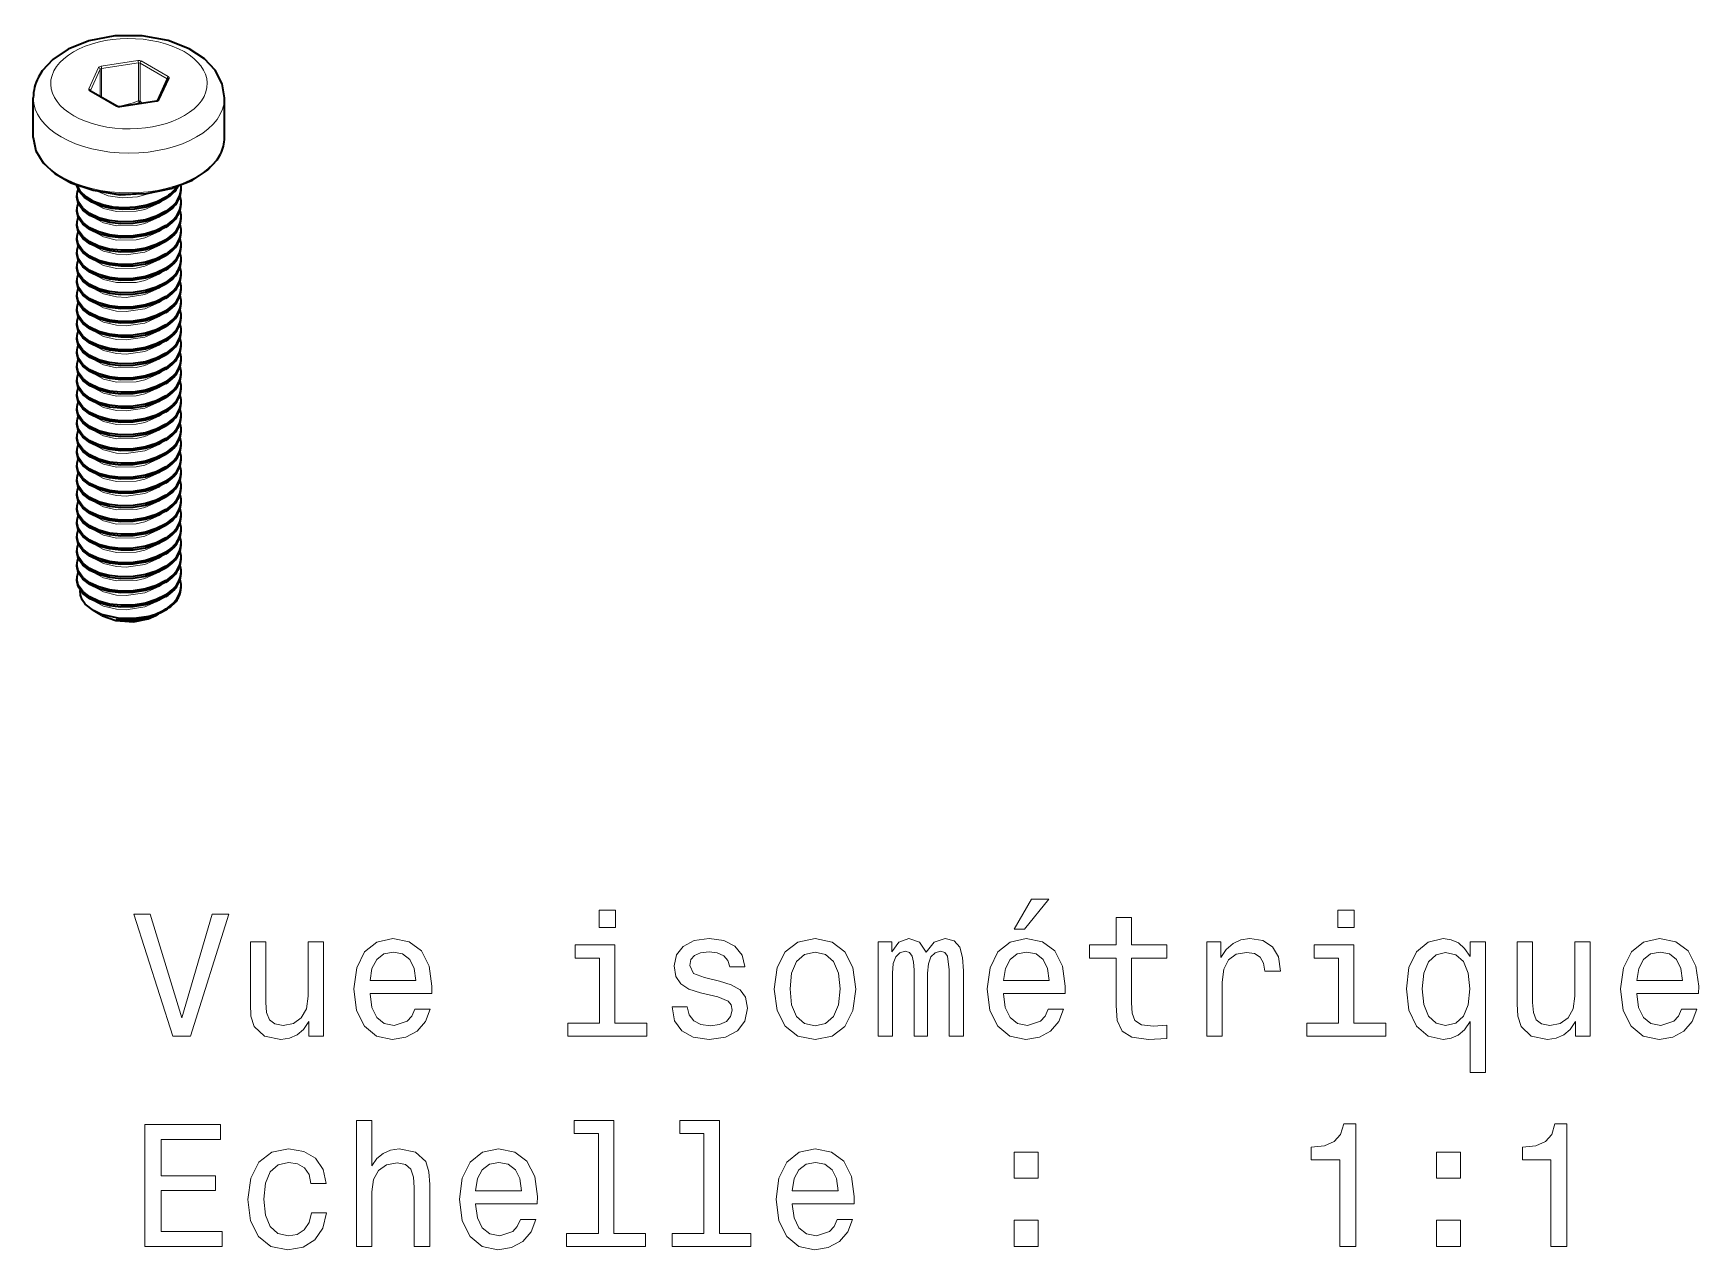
# Model space of a CAD drawing. Extents: x 502 to 772, y 351 to 502.
# Drawn here: x 658.03 to 705.92, y 467.16 to 502.13 of the extents above; entities that cross this region are included whole.
import ezdxf

# ---------------------------------------------------------------- set-up
doc = ezdxf.new("R2010")
doc.units = 0

msp = doc.modelspace()

# ---------------------------------------------------------------- linework, layer by layer
at = {"color": 7, "lineweight": 13, "ltscale": 0.016861}
for p, q in [((659.903, 501.147), (659.62, 500.535)), ((659.952, 501.099), (659.668, 500.487)), ((661.648, 500.222), (661.932, 500.833))]:
    msp.add_line(p, q, dxfattribs=at)
at = {"color": 7, "lineweight": 13, "ltscale": 0.019479}
msp.add_line((659.952, 500.32), (659.952, 501.099), dxfattribs=at)
at = {"color": 7, "lineweight": 13, "ltscale": 0.026806}
for p, q in [((661.034, 501.352), (659.974, 501.188)), ((661.047, 501.283), (659.987, 501.119)), ((660.518, 500.017), (661.577, 500.181))]:
    msp.add_line(p, q, dxfattribs=at)
at = {"color": 7, "lineweight": 13, "ltscale": 0.0205}
msp.add_line((659.987, 500.299), (659.987, 501.119), dxfattribs=at)
at = {"color": 7, "lineweight": 13, "ltscale": 0.027277}
for p, q in [((661.047, 500.192), (661.047, 501.283)), ((661.095, 500.185), (661.095, 501.276))]:
    msp.add_line(p, q, dxfattribs=at)
at = {"color": 7, "lineweight": 13, "ltscale": 0.022392}
for p, q in [((661.871, 500.828), (661.095, 501.276)), ((661.906, 500.889), (661.13, 501.337)), ((659.645, 500.48), (660.421, 500.032))]:
    msp.add_line(p, q, dxfattribs=at)
at = {"color": 7, "lineweight": 35, "ltscale": 0.016861}
msp.add_line((661.603, 500.202), (661.887, 500.814), dxfattribs=at)
at = {"color": 7, "lineweight": 13, "ltscale": 0.001214}
msp.add_line((661.871, 500.779), (661.871, 500.828), dxfattribs=at)
at = {"color": 7, "lineweight": 35, "ltscale": 0.028577}
for p, q in [((658.026, 499.133), (658.026, 500.276)), ((663.526, 499.133), (663.526, 500.276))]:
    msp.add_line(p, q, dxfattribs=at)
at = {"color": 7, "lineweight": 35, "ltscale": 0.000189516}
msp.add_line((659.67, 500.482), (659.664, 500.487), dxfattribs=at)
at = {"color": 7, "lineweight": 35, "ltscale": 0.022391}
msp.add_line((659.67, 500.482), (660.446, 500.034), dxfattribs=at)
at = {"color": 7, "lineweight": 35, "ltscale": 0.026804}
msp.add_line((660.51, 500.025), (661.57, 500.189), dxfattribs=at)
at = {"color": 7, "lineweight": 13, "ltscale": 0.004038}
msp.add_line((661.066, 500.143), (660.914, 500.088), dxfattribs=at)
at = {"color": 7, "lineweight": 13, "ltscale": 0.001325}
msp.add_line((661.047, 500.192), (661.066, 500.143), dxfattribs=at)
at = {"color": 7, "lineweight": 13, "ltscale": 0.000714563}
msp.add_line((661.088, 500.124), (661.066, 500.143), dxfattribs=at)
at = {"color": 7, "lineweight": 13, "ltscale": 0.000292973}
msp.add_line((661.088, 500.124), (661.096, 500.116), dxfattribs=at)
at = {"color": 7, "lineweight": 13, "ltscale": 0.000703304}
msp.add_line((661.116, 500.166), (661.095, 500.185), dxfattribs=at)
at = {"color": 7, "lineweight": 13, "ltscale": 0.001499}
msp.add_line((661.116, 500.166), (661.161, 500.126), dxfattribs=at)
at = {"color": 7, "lineweight": 35, "ltscale": 0.001276}
for p, q in [((662.276, 497.627), (662.276, 497.678)), ((659.276, 497.423), (659.276, 497.474)), ((662.276, 497.219), (662.276, 497.27)), ((659.276, 497.015), (659.276, 497.066)), ((662.276, 496.81), (662.276, 496.861)), ((659.276, 496.606), (659.276, 496.657)), ((659.276, 496.198), (659.276, 496.249)), ((662.276, 496.402), (662.276, 496.453)), ((659.276, 495.79), (659.276, 495.841)), ((662.276, 495.994), (662.276, 496.045)), ((659.276, 495.382), (659.276, 495.433)), ((662.276, 495.586), (662.276, 495.637)), ((659.276, 494.973), (659.276, 495.024)), ((662.276, 495.177), (662.276, 495.229)), ((662.276, 494.769), (662.276, 494.82)), ((659.276, 494.565), (659.276, 494.616)), ((662.276, 494.361), (662.276, 494.412)), ((659.276, 494.157), (659.276, 494.208)), ((662.276, 493.953), (662.276, 494.004)), ((659.276, 493.749), (659.276, 493.8)), ((659.276, 493.34), (659.276, 493.391)), ((662.276, 493.544), (662.276, 493.596)), ((659.276, 492.932), (659.276, 492.983)), ((662.276, 493.136), (662.276, 493.187)), ((659.276, 492.524), (659.276, 492.575)), ((662.276, 492.728), (662.276, 492.779)), ((659.276, 492.116), (659.276, 492.167)), ((662.276, 492.32), (662.276, 492.371)), ((662.276, 491.911), (662.276, 491.963)), ((659.276, 491.707), (659.276, 491.758)), ((662.276, 491.503), (662.276, 491.554)), ((659.276, 491.299), (659.276, 491.35)), ((662.276, 491.095), (662.276, 491.146)), ((659.276, 490.891), (659.276, 490.942)), ((659.276, 490.483), (659.276, 490.534)), ((662.276, 490.687), (662.276, 490.738)), ((659.276, 490.074), (659.276, 490.125)), ((662.276, 490.279), (662.276, 490.33)), ((659.276, 489.666), (659.276, 489.717)), ((662.276, 489.87), (662.276, 489.921)), ((662.276, 489.462), (662.276, 489.513)), ((659.276, 489.258), (659.276, 489.309)), ((662.276, 489.054), (662.276, 489.105)), ((659.276, 488.85), (659.276, 488.901)), ((662.276, 488.646), (662.276, 488.697)), ((659.276, 488.441), (659.276, 488.492)), ((659.276, 488.033), (659.276, 488.084)), ((662.276, 488.237), (662.276, 488.288)), ((659.276, 487.625), (659.276, 487.676)), ((662.276, 487.829), (662.276, 487.88)), ((659.276, 487.217), (659.276, 487.268)), ((662.276, 487.421), (662.276, 487.472)), ((659.276, 486.808), (659.276, 486.859)), ((662.276, 487.013), (662.276, 487.064)), ((662.276, 486.604), (662.276, 486.655)), ((659.276, 486.4), (659.276, 486.451)), ((662.276, 486.196), (662.276, 486.247))]:
    msp.add_line(p, q, dxfattribs=at)
at = {"color": 7, "lineweight": 13, "ltscale": 0.00212}
for p, q in [((661.645, 497.253), (661.714, 497.302)), ((661.645, 496.436), (661.714, 496.485)), ((661.645, 495.62), (661.714, 495.669)), ((661.645, 494.803), (661.714, 494.852)), ((661.645, 493.987), (661.714, 494.036)), ((661.645, 493.17), (661.714, 493.219)), ((661.645, 487.046), (661.714, 487.095)), ((661.645, 486.23), (661.714, 486.279))]:
    msp.add_line(p, q, dxfattribs=at)
at = {"color": 7, "lineweight": 13, "ltscale": 0.002119}
for p, q in [((661.645, 496.844), (661.714, 496.893)), ((661.645, 496.028), (661.714, 496.077)), ((661.645, 495.211), (661.714, 495.26)), ((661.645, 494.395), (661.714, 494.444)), ((661.645, 493.578), (661.714, 493.627)), ((661.645, 492.762), (661.714, 492.811)), ((661.645, 492.354), (661.714, 492.403)), ((661.645, 491.945), (661.714, 491.994)), ((661.645, 491.537), (661.714, 491.586)), ((661.645, 491.129), (661.714, 491.178)), ((661.645, 490.721), (661.714, 490.77)), ((661.645, 490.312), (661.714, 490.361)), ((661.645, 489.904), (661.714, 489.953)), ((661.645, 489.496), (661.714, 489.545)), ((661.645, 489.088), (661.714, 489.137)), ((661.645, 488.679), (661.714, 488.728)), ((661.645, 488.271), (661.714, 488.32)), ((661.645, 487.863), (661.714, 487.912)), ((661.645, 487.455), (661.714, 487.504)), ((661.645, 486.638), (661.714, 486.687)), ((661.645, 485.822), (661.714, 485.871))]:
    msp.add_line(p, q, dxfattribs=at)
at = {"color": 7, "lineweight": 35, "ltscale": 0.006965}
msp.add_line((659.998, 485.394), (659.757, 485.534), dxfattribs=at)
at = {"color": 7, "lineweight": 35, "ltscale": 0.000742114}
msp.add_line((660.46, 485.263), (660.431, 485.267), dxfattribs=at)
at = {"color": 7, "lineweight": 35, "ltscale": 0.002213}
msp.add_line((661.553, 485.394), (661.629, 485.439), dxfattribs=at)
at = {"color": 7, "lineweight": 35, "ltscale": 0.00212}
msp.add_line((661.701, 485.484), (661.629, 485.439), dxfattribs=at)
at = {"color": 7, "lineweight": 35, "ltscale": 0.00151}
msp.add_line((661.784, 485.528), (661.836, 485.558), dxfattribs=at)
at = {"color": 7, "lineweight": 35}
for points in [[(663.526, 500.276), (663.458, 500.685), (663.255, 501.073), (662.951, 501.395), (662.504, 501.689), (661.903, 501.923), (661.152, 502.059), (660.375, 502.057), (659.626, 501.917), (659.027, 501.679), (658.584, 501.381), (658.283, 501.054), (658.171, 500.868)], [(658.026, 499.133), (658.101, 498.752), (658.312, 498.405), (658.641, 498.101), (659.108, 497.834), (659.751, 497.619), (660.466, 497.513), (661.294, 497.532), (661.994, 497.67), (662.607, 497.914), (663.039, 498.202), (663.312, 498.498), (663.408, 498.657)], [(661.836, 497.372), (661.574, 497.236), (661.272, 497.138), (660.934, 497.079), (660.595, 497.066), (660.271, 497.095), (659.973, 497.165), (659.708, 497.274), (659.499, 497.413), (659.347, 497.587), (659.281, 497.762)], [(661.836, 497.423), (661.582, 497.291), (661.291, 497.194), (660.964, 497.133), (660.635, 497.116), (660.318, 497.139), (660.024, 497.201), (659.758, 497.299), (659.542, 497.429), (659.386, 497.581), (659.294, 497.757)], [(661.836, 497.015), (661.563, 496.875), (661.248, 496.775), (660.897, 496.718), (660.547, 496.71), (660.216, 496.748), (659.908, 496.829), (659.648, 496.95), (659.447, 497.103), (659.315, 497.293), (659.276, 497.474)], [(661.836, 496.964), (661.563, 496.824), (661.248, 496.724), (660.897, 496.667), (660.547, 496.659), (660.216, 496.697), (659.908, 496.778), (659.648, 496.899), (659.447, 497.052), (659.315, 497.242), (659.276, 497.423)], [(661.14, 497.517), (660.528, 497.476), (659.972, 497.573)], [(661.836, 496.606), (661.563, 496.467), (661.248, 496.367), (660.897, 496.31), (660.547, 496.302), (660.216, 496.339), (659.908, 496.421), (659.648, 496.541), (659.447, 496.695), (659.315, 496.884), (659.276, 497.066)], [(661.836, 496.555), (661.563, 496.415), (661.249, 496.316), (660.897, 496.259), (660.547, 496.251), (660.216, 496.288), (659.908, 496.37), (659.648, 496.49), (659.447, 496.644), (659.315, 496.833), (659.276, 497.015)], [(661.836, 496.198), (661.563, 496.058), (661.249, 495.958), (660.897, 495.902), (660.547, 495.894), (660.216, 495.931), (659.908, 496.013), (659.648, 496.133), (659.447, 496.287), (659.315, 496.476), (659.276, 496.657)], [(661.836, 496.147), (661.563, 496.007), (661.249, 495.907), (660.897, 495.85), (660.547, 495.843), (660.216, 495.88), (659.908, 495.962), (659.648, 496.082), (659.447, 496.236), (659.315, 496.425), (659.276, 496.606)], [(661.836, 495.79), (661.563, 495.65), (661.249, 495.55), (660.897, 495.493), (660.547, 495.485), (660.216, 495.523), (659.908, 495.605), (659.648, 495.725), (659.447, 495.879), (659.315, 496.068), (659.276, 496.249)], [(661.836, 495.739), (661.563, 495.599), (661.249, 495.499), (660.897, 495.442), (660.547, 495.434), (660.216, 495.472), (659.908, 495.554), (659.648, 495.674), (659.447, 495.828), (659.315, 496.017), (659.276, 496.198)], [(661.836, 495.382), (661.563, 495.242), (661.249, 495.142), (660.897, 495.085), (660.547, 495.077), (660.216, 495.115), (659.908, 495.196), (659.648, 495.317), (659.447, 495.47), (659.315, 495.66), (659.276, 495.841)], [(661.836, 495.331), (661.563, 495.191), (661.249, 495.091), (660.897, 495.034), (660.547, 495.026), (660.216, 495.064), (659.908, 495.145), (659.648, 495.266), (659.447, 495.419), (659.315, 495.609), (659.276, 495.79)], [(661.836, 494.973), (661.563, 494.834), (661.249, 494.734), (660.897, 494.677), (660.547, 494.669), (660.216, 494.706), (659.908, 494.788), (659.648, 494.908), (659.447, 495.062), (659.315, 495.251), (659.276, 495.433)], [(661.836, 494.922), (661.563, 494.783), (661.249, 494.683), (660.897, 494.626), (660.547, 494.618), (660.216, 494.655), (659.908, 494.737), (659.648, 494.857), (659.447, 495.011), (659.315, 495.2), (659.276, 495.382)], [(661.836, 494.565), (661.563, 494.425), (661.249, 494.325), (660.897, 494.269), (660.547, 494.261), (660.216, 494.298), (659.908, 494.38), (659.648, 494.5), (659.447, 494.654), (659.315, 494.843), (659.276, 495.024)], [(661.836, 494.514), (661.563, 494.374), (661.249, 494.274), (660.897, 494.217), (660.547, 494.21), (660.216, 494.247), (659.908, 494.329), (659.648, 494.449), (659.447, 494.603), (659.315, 494.792), (659.276, 494.973)], [(661.836, 494.157), (661.563, 494.017), (661.249, 493.917), (660.897, 493.86), (660.547, 493.852), (660.216, 493.89), (659.908, 493.972), (659.648, 494.092), (659.447, 494.246), (659.315, 494.435), (659.276, 494.616)], [(661.836, 494.106), (661.563, 493.966), (661.249, 493.866), (660.897, 493.809), (660.547, 493.801), (660.216, 493.839), (659.908, 493.921), (659.648, 494.041), (659.447, 494.195), (659.315, 494.384), (659.276, 494.565)], [(661.836, 493.749), (661.563, 493.609), (661.249, 493.509), (660.897, 493.452), (660.547, 493.444), (660.216, 493.482), (659.908, 493.563), (659.648, 493.684), (659.447, 493.837), (659.315, 494.027), (659.276, 494.208)], [(661.836, 493.698), (661.563, 493.558), (661.249, 493.458), (660.897, 493.401), (660.547, 493.393), (660.216, 493.431), (659.908, 493.512), (659.648, 493.633), (659.447, 493.786), (659.315, 493.976), (659.276, 494.157)], [(661.836, 493.34), (661.563, 493.201), (661.249, 493.101), (660.897, 493.044), (660.547, 493.036), (660.216, 493.073), (659.908, 493.155), (659.648, 493.275), (659.447, 493.429), (659.315, 493.618), (659.276, 493.8)], [(661.836, 493.289), (661.563, 493.15), (661.249, 493.05), (660.897, 492.993), (660.547, 492.985), (660.216, 493.022), (659.908, 493.104), (659.648, 493.224), (659.447, 493.378), (659.315, 493.567), (659.276, 493.749)], [(661.836, 492.932), (661.563, 492.792), (661.249, 492.692), (660.897, 492.636), (660.547, 492.628), (660.216, 492.665), (659.908, 492.747), (659.648, 492.867), (659.447, 493.021), (659.315, 493.21), (659.276, 493.391)], [(661.836, 492.881), (661.563, 492.741), (661.249, 492.641), (660.897, 492.585), (660.547, 492.577), (660.216, 492.614), (659.908, 492.696), (659.648, 492.816), (659.447, 492.97), (659.315, 493.159), (659.276, 493.34)], [(661.836, 492.524), (661.563, 492.384), (661.249, 492.284), (660.897, 492.227), (660.547, 492.219), (660.216, 492.257), (659.908, 492.339), (659.648, 492.459), (659.447, 492.613), (659.315, 492.802), (659.276, 492.983)], [(661.836, 492.473), (661.563, 492.333), (661.249, 492.233), (660.897, 492.176), (660.547, 492.168), (660.216, 492.206), (659.908, 492.288), (659.648, 492.408), (659.447, 492.562), (659.315, 492.751), (659.276, 492.932)], [(661.836, 492.116), (661.563, 491.976), (661.249, 491.876), (660.897, 491.819), (660.547, 491.811), (660.216, 491.849), (659.908, 491.93), (659.648, 492.051), (659.447, 492.204), (659.315, 492.394), (659.276, 492.575)], [(661.836, 492.065), (661.563, 491.925), (661.249, 491.825), (660.897, 491.768), (660.547, 491.76), (660.216, 491.798), (659.908, 491.879), (659.648, 492), (659.447, 492.153), (659.315, 492.343), (659.276, 492.524)], [(661.836, 491.707), (661.563, 491.568), (661.249, 491.468), (660.897, 491.411), (660.547, 491.403), (660.216, 491.44), (659.908, 491.522), (659.648, 491.642), (659.447, 491.796), (659.315, 491.985), (659.276, 492.167)], [(661.836, 491.656), (661.563, 491.517), (661.249, 491.417), (660.897, 491.36), (660.547, 491.352), (660.216, 491.389), (659.908, 491.471), (659.648, 491.591), (659.447, 491.745), (659.315, 491.934), (659.276, 492.116)], [(661.836, 491.299), (661.563, 491.159), (661.249, 491.059), (660.897, 491.003), (660.547, 490.995), (660.216, 491.032), (659.908, 491.114), (659.648, 491.234), (659.447, 491.388), (659.315, 491.577), (659.276, 491.758)], [(661.836, 491.248), (661.563, 491.108), (661.249, 491.008), (660.897, 490.952), (660.547, 490.944), (660.216, 490.981), (659.908, 491.063), (659.648, 491.183), (659.447, 491.337), (659.315, 491.526), (659.276, 491.707)], [(661.836, 490.891), (661.563, 490.751), (661.249, 490.651), (660.897, 490.594), (660.547, 490.586), (660.216, 490.624), (659.908, 490.706), (659.648, 490.826), (659.447, 490.98), (659.315, 491.169), (659.276, 491.35)], [(661.836, 490.84), (661.563, 490.7), (661.249, 490.6), (660.897, 490.543), (660.547, 490.535), (660.216, 490.573), (659.908, 490.655), (659.648, 490.775), (659.447, 490.929), (659.315, 491.118), (659.276, 491.299)], [(661.836, 490.483), (661.563, 490.343), (661.249, 490.243), (660.897, 490.186), (660.547, 490.178), (660.216, 490.216), (659.908, 490.297), (659.648, 490.418), (659.447, 490.571), (659.315, 490.761), (659.276, 490.942)], [(661.836, 490.432), (661.563, 490.292), (661.249, 490.192), (660.897, 490.135), (660.547, 490.127), (660.216, 490.165), (659.908, 490.246), (659.648, 490.367), (659.447, 490.52), (659.315, 490.71), (659.276, 490.891)], [(661.836, 490.074), (661.563, 489.935), (661.249, 489.835), (660.897, 489.778), (660.547, 489.77), (660.216, 489.807), (659.908, 489.889), (659.648, 490.009), (659.447, 490.163), (659.315, 490.352), (659.276, 490.534)], [(661.836, 490.023), (661.563, 489.884), (661.249, 489.784), (660.897, 489.727), (660.547, 489.719), (660.216, 489.756), (659.908, 489.838), (659.648, 489.958), (659.447, 490.112), (659.315, 490.301), (659.276, 490.483)], [(661.836, 489.666), (661.563, 489.526), (661.249, 489.426), (660.897, 489.37), (660.547, 489.362), (660.216, 489.399), (659.908, 489.481), (659.648, 489.601), (659.447, 489.755), (659.315, 489.944), (659.276, 490.125)], [(661.836, 489.615), (661.563, 489.475), (661.249, 489.375), (660.897, 489.319), (660.547, 489.311), (660.216, 489.348), (659.908, 489.43), (659.648, 489.55), (659.447, 489.704), (659.315, 489.893), (659.276, 490.074)], [(661.836, 489.258), (661.563, 489.118), (661.249, 489.018), (660.897, 488.961), (660.547, 488.953), (660.216, 488.991), (659.908, 489.073), (659.648, 489.193), (659.447, 489.347), (659.315, 489.536), (659.276, 489.717)], [(661.836, 489.207), (661.563, 489.067), (661.249, 488.967), (660.897, 488.91), (660.547, 488.902), (660.216, 488.94), (659.908, 489.022), (659.648, 489.142), (659.447, 489.296), (659.315, 489.485), (659.276, 489.666)], [(661.836, 488.85), (661.563, 488.71), (661.249, 488.61), (660.897, 488.553), (660.547, 488.545), (660.216, 488.583), (659.908, 488.664), (659.648, 488.785), (659.447, 488.938), (659.315, 489.128), (659.276, 489.309)], [(661.836, 488.799), (661.563, 488.659), (661.249, 488.559), (660.897, 488.502), (660.547, 488.494), (660.216, 488.532), (659.908, 488.613), (659.648, 488.734), (659.447, 488.887), (659.315, 489.077), (659.276, 489.258)], [(661.836, 488.441), (661.563, 488.302), (661.249, 488.202), (660.897, 488.145), (660.547, 488.137), (660.216, 488.174), (659.908, 488.256), (659.648, 488.376), (659.447, 488.53), (659.315, 488.719), (659.276, 488.901)], [(661.836, 488.39), (661.563, 488.251), (661.249, 488.151), (660.897, 488.094), (660.547, 488.086), (660.216, 488.123), (659.908, 488.205), (659.648, 488.325), (659.447, 488.479), (659.315, 488.668), (659.276, 488.85)], [(661.836, 488.033), (661.563, 487.893), (661.249, 487.793), (660.897, 487.737), (660.547, 487.729), (660.216, 487.766), (659.908, 487.848), (659.648, 487.968), (659.447, 488.122), (659.315, 488.311), (659.276, 488.492)], [(661.836, 487.982), (661.563, 487.842), (661.249, 487.742), (660.897, 487.686), (660.547, 487.678), (660.216, 487.715), (659.908, 487.797), (659.648, 487.917), (659.447, 488.071), (659.315, 488.26), (659.276, 488.441)], [(661.836, 487.625), (661.563, 487.485), (661.249, 487.385), (660.897, 487.328), (660.547, 487.32), (660.216, 487.358), (659.908, 487.44), (659.648, 487.56), (659.447, 487.714), (659.315, 487.903), (659.276, 488.084)], [(661.836, 487.574), (661.563, 487.434), (661.249, 487.334), (660.897, 487.277), (660.547, 487.269), (660.216, 487.307), (659.908, 487.389), (659.648, 487.509), (659.447, 487.663), (659.315, 487.852), (659.276, 488.033)], [(661.836, 487.217), (661.563, 487.077), (661.249, 486.977), (660.897, 486.92), (660.547, 486.912), (660.216, 486.95), (659.908, 487.031), (659.648, 487.152), (659.447, 487.305), (659.315, 487.495), (659.276, 487.676)], [(661.836, 487.166), (661.563, 487.026), (661.249, 486.926), (660.897, 486.869), (660.547, 486.861), (660.216, 486.899), (659.908, 486.98), (659.648, 487.101), (659.447, 487.254), (659.315, 487.444), (659.276, 487.625)], [(661.836, 486.808), (661.563, 486.669), (661.249, 486.569), (660.897, 486.512), (660.547, 486.504), (660.216, 486.541), (659.908, 486.623), (659.648, 486.743), (659.447, 486.897), (659.315, 487.086), (659.276, 487.268)], [(661.836, 486.757), (661.563, 486.618), (661.249, 486.518), (660.897, 486.461), (660.547, 486.453), (660.216, 486.49), (659.908, 486.572), (659.648, 486.692), (659.447, 486.846), (659.315, 487.035), (659.276, 487.217)], [(661.836, 486.4), (661.563, 486.26), (661.249, 486.16), (660.897, 486.104), (660.547, 486.096), (660.216, 486.133), (659.908, 486.215), (659.648, 486.335), (659.447, 486.489), (659.315, 486.678), (659.276, 486.859)], [(661.836, 486.349), (661.563, 486.209), (661.249, 486.109), (660.897, 486.053), (660.547, 486.045), (660.216, 486.082), (659.908, 486.164), (659.648, 486.284), (659.447, 486.438), (659.315, 486.627), (659.276, 486.808)], [(661.836, 485.992), (661.563, 485.852), (661.249, 485.752), (660.897, 485.695), (660.547, 485.687), (660.216, 485.725), (659.908, 485.807), (659.648, 485.927), (659.447, 486.081), (659.315, 486.27), (659.276, 486.451)], [(661.836, 485.941), (661.563, 485.801), (661.249, 485.701), (660.897, 485.644), (660.547, 485.636), (660.216, 485.674), (659.908, 485.756), (659.648, 485.876), (659.447, 486.03), (659.315, 486.219), (659.276, 486.4)], [(659.757, 485.534), (659.517, 485.723), (659.429, 485.848), (659.382, 485.978), (659.377, 486.112)], [(661.35, 485.37), (660.915, 485.305), (660.466, 485.316), (659.988, 485.427), (659.757, 485.534)], [(660.016, 485.385), (660.398, 485.246), (660.911, 485.212), (661.332, 485.296), (661.553, 485.394)], [(660.431, 485.267), (660.414, 485.268), (660.415, 485.268), (660.862, 485.233)], [(661.784, 485.528), (661.401, 485.36), (660.979, 485.268), (660.46, 485.263)], [(660.862, 485.233), (661.351, 485.317), (661.629, 485.439)]]:
    msp.add_lwpolyline(points, dxfattribs=at)
at = {"color": 7, "lineweight": 13}
for points in [[(659.736, 497.259), (660.04, 497.093), (660.414, 497.006), (660.981, 497.015), (661.234, 497.07), (661.645, 497.253)], [(659.83, 497.602), (660.176, 497.459), (660.578, 497.401), (661.02, 497.429), (661.437, 497.55)], [(659.736, 496.851), (660.04, 496.685), (660.414, 496.597), (660.981, 496.606), (661.234, 496.662), (661.645, 496.844)], [(659.736, 496.443), (660.04, 496.277), (660.414, 496.189), (660.981, 496.198), (661.234, 496.253), (661.645, 496.436)], [(659.736, 496.034), (660.04, 495.869), (660.414, 495.781), (660.697, 495.766), (661.234, 495.845), (661.645, 496.028)], [(659.736, 495.626), (660.04, 495.46), (660.414, 495.373), (660.981, 495.382), (661.234, 495.437), (661.645, 495.62)], [(659.736, 495.218), (660.04, 495.052), (660.414, 494.964), (660.981, 494.973), (661.234, 495.029), (661.645, 495.211)], [(659.736, 494.81), (660.04, 494.644), (660.414, 494.556), (660.697, 494.542), (661.234, 494.62), (661.645, 494.803)], [(659.736, 494.401), (660.04, 494.236), (660.414, 494.148), (660.697, 494.133), (661.234, 494.212), (661.645, 494.395)], [(659.736, 493.993), (660.04, 493.827), (660.414, 493.74), (660.697, 493.725), (661.234, 493.804), (661.645, 493.987)], [(659.736, 493.585), (660.04, 493.419), (660.414, 493.331), (660.697, 493.317), (661.234, 493.396), (661.645, 493.578)], [(659.736, 493.177), (660.04, 493.011), (660.414, 492.923), (660.697, 492.909), (661.234, 492.987), (661.645, 493.17)], [(659.736, 492.768), (660.04, 492.603), (660.414, 492.515), (660.981, 492.524), (661.234, 492.579), (661.645, 492.762)], [(659.736, 492.36), (660.04, 492.194), (660.414, 492.107), (660.981, 492.116), (661.234, 492.171), (661.645, 492.354)], [(659.736, 491.952), (660.04, 491.786), (660.414, 491.698), (660.981, 491.707), (661.234, 491.763), (661.645, 491.945)], [(659.736, 491.544), (660.04, 491.378), (660.414, 491.29), (660.697, 491.276), (661.234, 491.354), (661.645, 491.537)], [(659.736, 491.135), (660.04, 490.97), (660.414, 490.882), (660.981, 490.891), (661.234, 490.946), (661.645, 491.129)], [(659.736, 490.727), (660.04, 490.561), (660.414, 490.474), (660.981, 490.483), (661.234, 490.538), (661.645, 490.721)], [(659.736, 490.319), (660.04, 490.153), (660.414, 490.065), (660.697, 490.051), (661.234, 490.13), (661.645, 490.312)], [(659.736, 489.911), (660.04, 489.745), (660.414, 489.657), (660.981, 489.666), (661.234, 489.721), (661.645, 489.904)], [(659.736, 489.502), (660.04, 489.337), (660.414, 489.249), (660.981, 489.258), (661.234, 489.313), (661.645, 489.496)], [(659.736, 489.094), (660.04, 488.928), (660.414, 488.841), (660.697, 488.826), (661.234, 488.905), (661.645, 489.088)], [(659.736, 488.686), (660.04, 488.52), (660.414, 488.432), (660.981, 488.441), (661.234, 488.497), (661.645, 488.679)], [(659.736, 488.278), (660.04, 488.112), (660.414, 488.024), (660.981, 488.033), (661.234, 488.088), (661.645, 488.271)], [(659.736, 487.869), (660.04, 487.704), (660.414, 487.616), (660.981, 487.625), (661.234, 487.68), (661.645, 487.863)], [(659.736, 487.461), (660.04, 487.295), (660.414, 487.208), (660.981, 487.217), (661.234, 487.272), (661.645, 487.455)], [(659.736, 487.053), (660.04, 486.887), (660.414, 486.8), (660.697, 486.785), (661.234, 486.864), (661.645, 487.046)], [(659.736, 486.645), (660.04, 486.479), (660.414, 486.391), (660.981, 486.4), (661.234, 486.455), (661.645, 486.638)], [(659.736, 486.236), (660.04, 486.071), (660.414, 485.983), (660.697, 485.968), (661.234, 486.047), (661.645, 486.23)], [(659.736, 485.828), (660.04, 485.662), (660.414, 485.575), (660.697, 485.56), (661.234, 485.639), (661.645, 485.822)]]:
    msp.add_lwpolyline(points, dxfattribs=at)
for points in [[(686.234, 476.38), (686.531, 476.38), (687.232, 477.237), (686.738, 477.237)], [(663.171, 476.809), (662.294, 473.828), (661.391, 476.809), (660.912, 476.809), (662.042, 473.304), (662.546, 473.304), (663.65, 476.809)], [(674.766, 476.925), (674.297, 476.925), (674.297, 476.42), (674.766, 476.42)], [(689.169, 475.543), (689.169, 474.186), (689.199, 473.747), (689.341, 473.445), (689.623, 473.268), (690.102, 473.208), (690.627, 473.233), (690.627, 473.616), (690.243, 473.586), (689.895, 473.626), (689.709, 473.752), (689.628, 473.964), (689.613, 474.262), (689.613, 475.543), (690.627, 475.543), (690.627, 475.921), (689.613, 475.921), (689.613, 476.713), (689.169, 476.713), (689.169, 475.921), (688.402, 475.921), (688.402, 475.543)], [(696.018, 476.925), (695.549, 476.925), (695.549, 476.42), (696.018, 476.42)], [(667.71, 474.529), (669.485, 474.529), (669.49, 474.736), (669.41, 475.316), (669.188, 475.75), (668.835, 476.012), (668.366, 476.108), (667.907, 476.007), (667.554, 475.724), (667.327, 475.265), (667.246, 474.66), (667.322, 474.04), (667.549, 473.586), (667.897, 473.304), (668.351, 473.208), (668.744, 473.273), (669.067, 473.445), (669.304, 473.717), (669.44, 474.08), (669.001, 474.08), (668.91, 473.879), (668.779, 473.727), (668.406, 473.606), (668.119, 473.662), (667.902, 473.838), (667.761, 474.126), (667.71, 474.514)], [(677.756, 474.882), (677.328, 474.983), (677.01, 475.099), (676.904, 475.336), (676.934, 475.502), (677.04, 475.623), (677.212, 475.699), (677.459, 475.729), (677.696, 475.699), (677.882, 475.608), (678.003, 475.472), (678.054, 475.291), (678.487, 475.291), (678.487, 475.301), (678.412, 475.629), (678.205, 475.886), (677.882, 476.047), (677.459, 476.108), (677.03, 476.047), (676.717, 475.881), (676.521, 475.634), (676.46, 475.321), (676.505, 475.018), (676.647, 474.806), (676.879, 474.655), (677.217, 474.549), (677.711, 474.428), (678.013, 474.302), (678.094, 474.201), (678.124, 474.05), (678.079, 473.863), (677.958, 473.722), (677.761, 473.631), (677.499, 473.601), (677.222, 473.631), (677.02, 473.737), (676.884, 473.909), (676.828, 474.146), (676.4, 474.146), (676.47, 473.742), (676.677, 473.45), (677.005, 473.273), (677.459, 473.208), (677.933, 473.273), (678.281, 473.45), (678.493, 473.732), (678.568, 474.1), (678.513, 474.418), (678.356, 474.635), (678.099, 474.776)], [(679.335, 474.655), (679.415, 474.04), (679.647, 473.586), (680.016, 473.304), (680.51, 473.208), (680.999, 473.304), (681.367, 473.581), (681.599, 474.035), (681.685, 474.655), (681.599, 475.27), (681.367, 475.729), (680.999, 476.007), (680.51, 476.108), (680.016, 476.007), (679.647, 475.724), (679.415, 475.27)], [(682.325, 473.304), (682.734, 473.304), (682.734, 475.114), (682.759, 475.386), (682.835, 475.583), (682.951, 475.699), (683.102, 475.745), (683.223, 475.704), (683.304, 475.603), (683.344, 475.432), (683.359, 475.205), (683.359, 473.304), (683.743, 473.304), (683.743, 475.114), (683.768, 475.381), (683.843, 475.578), (683.964, 475.699), (684.116, 475.745), (684.237, 475.704), (684.318, 475.603), (684.368, 475.205), (684.368, 473.304), (684.776, 473.304), (684.776, 475.175), (684.751, 475.563), (684.671, 475.861), (684.509, 476.042), (684.247, 476.108), (683.939, 476.007), (683.702, 475.714), (683.516, 476.002), (683.203, 476.108), (682.915, 476.007), (682.719, 475.724), (682.719, 476.012), (682.325, 476.012)], [(685.926, 474.529), (687.701, 474.529), (687.707, 474.736), (687.626, 475.316), (687.404, 475.75), (687.051, 476.012), (686.582, 476.108), (686.123, 476.007), (685.77, 475.724), (685.543, 475.265), (685.462, 474.66), (685.538, 474.04), (685.765, 473.586), (686.113, 473.304), (686.567, 473.208), (686.96, 473.273), (687.283, 473.445), (687.52, 473.717), (687.656, 474.08), (687.217, 474.08), (687.127, 473.879), (686.995, 473.727), (686.622, 473.606), (686.335, 473.662), (686.118, 473.838), (685.977, 474.126), (685.926, 474.514)], [(691.776, 473.304), (692.22, 473.304), (692.22, 474.852), (692.266, 475.225), (692.402, 475.492), (692.624, 475.654), (692.921, 475.709), (693.143, 475.674), (693.31, 475.573), (693.41, 475.402), (693.446, 475.17), (693.895, 475.17), (693.834, 475.578), (693.668, 475.871), (693.39, 476.047), (693.012, 476.108), (692.755, 476.067), (692.533, 475.966), (692.336, 475.795), (692.18, 475.563), (692.18, 476.012), (691.776, 476.012)], [(699.346, 475.593), (699.19, 475.82), (699.013, 475.982), (698.807, 476.072), (698.57, 476.108), (698.141, 476.007), (697.808, 475.724), (697.591, 475.27), (697.516, 474.66), (697.591, 474.045), (697.808, 473.591), (698.141, 473.304), (698.57, 473.208), (698.807, 473.238), (699.008, 473.324), (699.185, 473.48), (699.346, 473.717), (699.346, 472.255), (699.79, 472.255), (699.79, 476.012), (699.346, 476.012)], [(704.142, 474.529), (705.918, 474.529), (705.923, 474.736), (705.842, 475.316), (705.62, 475.75), (705.267, 476.012), (704.798, 476.108), (704.339, 476.007), (703.986, 475.724), (703.759, 475.265), (703.678, 474.66), (703.754, 474.04), (703.981, 473.586), (704.329, 473.304), (704.783, 473.208), (705.176, 473.273), (705.499, 473.445), (705.736, 473.717), (705.872, 474.08), (705.433, 474.08), (705.343, 473.879), (705.212, 473.727), (704.838, 473.606), (704.551, 473.662), (704.334, 473.838), (704.193, 474.126), (704.142, 474.514)], [(666.374, 476.012), (665.93, 476.012), (665.93, 474.448), (665.879, 474.085), (665.733, 473.823), (665.506, 473.662), (665.209, 473.611), (664.972, 473.652), (664.82, 473.773), (664.735, 473.979), (664.714, 474.272), (664.714, 476.012), (664.271, 476.012), (664.271, 474.232), (664.286, 473.873), (664.382, 473.576), (664.674, 473.304), (665.143, 473.208), (665.395, 473.243), (665.612, 473.334), (665.799, 473.49), (665.95, 473.717), (665.95, 473.304), (666.374, 473.304)], [(667.71, 474.902), (667.766, 475.25), (667.902, 475.507), (668.109, 475.664), (668.381, 475.719), (668.648, 475.664), (668.855, 475.507), (668.981, 475.25), (669.026, 474.902)], [(674.75, 473.677), (674.75, 475.921), (673.611, 475.921), (673.611, 475.543), (674.307, 475.543), (674.307, 473.677), (673.399, 473.677), (673.399, 473.304), (675.668, 473.304), (675.668, 473.677)], [(679.789, 474.66), (679.834, 475.114), (679.975, 475.442), (680.202, 475.644), (680.51, 475.714), (680.812, 475.644), (681.039, 475.447), (681.181, 475.114), (681.231, 474.66), (681.181, 474.201), (681.039, 473.868), (680.812, 473.667), (680.51, 473.601), (680.202, 473.667), (679.975, 473.868), (679.834, 474.201)], [(685.926, 474.902), (685.982, 475.25), (686.118, 475.507), (686.325, 475.664), (686.597, 475.719), (686.864, 475.664), (687.071, 475.507), (687.197, 475.25), (687.243, 474.902)], [(696.003, 473.677), (696.003, 475.921), (694.863, 475.921), (694.863, 475.543), (695.559, 475.543), (695.559, 473.677), (694.651, 473.677), (694.651, 473.304), (696.921, 473.304), (696.921, 473.677)], [(697.969, 474.66), (698.015, 475.109), (698.156, 475.437), (698.368, 475.639), (698.645, 475.709), (698.938, 475.639), (699.16, 475.442), (699.291, 475.114), (699.341, 474.66), (699.291, 474.201), (699.16, 473.873), (698.938, 473.672), (698.645, 473.606), (698.368, 473.672), (698.156, 473.873), (698.015, 474.206)], [(702.806, 476.012), (702.362, 476.012), (702.362, 474.448), (702.312, 474.085), (702.165, 473.823), (701.939, 473.662), (701.641, 473.611), (701.404, 473.652), (701.253, 473.773), (701.167, 473.979), (701.147, 474.272), (701.147, 476.012), (700.703, 476.012), (700.703, 474.232), (700.718, 473.873), (700.814, 473.576), (701.106, 473.304), (701.575, 473.208), (701.828, 473.243), (702.044, 473.334), (702.231, 473.49), (702.382, 473.717), (702.382, 473.304), (702.806, 473.304)], [(704.142, 474.902), (704.198, 475.25), (704.334, 475.507), (704.541, 475.664), (704.813, 475.719), (705.08, 475.664), (705.287, 475.507), (705.413, 475.25), (705.459, 474.902)], [(667.322, 467.257), (667.766, 467.257), (667.766, 468.82), (667.811, 469.178), (667.957, 469.44), (668.184, 469.602), (668.487, 469.662), (668.729, 469.612), (668.88, 469.476), (668.956, 469.249), (668.981, 468.946), (668.981, 467.257), (669.425, 467.257), (669.425, 469.037), (669.405, 469.395), (669.314, 469.693), (669.016, 469.965), (668.552, 470.061), (668.3, 470.025), (668.083, 469.93), (667.902, 469.778), (667.766, 469.572), (667.766, 470.878), (667.322, 470.878)], [(674.276, 470.505), (674.276, 467.63), (673.364, 467.63), (673.364, 467.257), (675.628, 467.257), (675.628, 467.63), (674.72, 467.63), (674.72, 470.878), (673.58, 470.878), (673.58, 470.505)], [(677.312, 470.505), (677.312, 467.63), (676.4, 467.63), (676.4, 467.257), (678.664, 467.257), (678.664, 467.63), (677.756, 467.63), (677.756, 470.878), (676.616, 470.878), (676.616, 470.505)], [(661.235, 467.257), (663.454, 467.257), (663.454, 467.68), (661.699, 467.68), (661.699, 468.866), (663.262, 468.866), (663.262, 469.284), (661.699, 469.284), (661.699, 470.333), (663.413, 470.333), (663.413, 470.757), (661.235, 470.757)], [(695.599, 467.257), (696.058, 467.257), (696.058, 470.782), (695.715, 470.782), (695.624, 470.474), (695.443, 470.268), (695.165, 470.147), (694.782, 470.106), (694.782, 469.748), (695.599, 469.748)], [(701.671, 467.257), (702.13, 467.257), (702.13, 470.782), (701.787, 470.782), (701.696, 470.474), (701.515, 470.268), (701.237, 470.147), (700.854, 470.106), (700.854, 469.748), (701.671, 469.748)], [(666.011, 469.067), (666.449, 469.067), (666.359, 469.471), (666.142, 469.788), (665.804, 469.985), (665.365, 470.061), (664.881, 469.96), (664.513, 469.677), (664.281, 469.219), (664.2, 468.603), (664.276, 467.993), (664.503, 467.539), (664.861, 467.257), (665.35, 467.161), (665.784, 467.237), (666.122, 467.448), (666.354, 467.781), (666.454, 468.225), (666.031, 468.225), (665.955, 467.943), (665.814, 467.731), (665.612, 467.6), (665.365, 467.559), (665.057, 467.625), (664.836, 467.827), (664.699, 468.154), (664.654, 468.618), (664.699, 469.072), (664.841, 469.4), (665.068, 469.602), (665.365, 469.672), (665.627, 469.627), (665.824, 469.511), (665.955, 469.319)], [(670.746, 468.482), (672.521, 468.482), (672.526, 468.689), (672.446, 469.269), (672.224, 469.703), (671.871, 469.965), (671.402, 470.061), (670.943, 469.96), (670.59, 469.677), (670.363, 469.219), (670.282, 468.613), (670.358, 467.993), (670.585, 467.539), (670.933, 467.257), (671.387, 467.161), (671.78, 467.226), (672.103, 467.398), (672.34, 467.67), (672.476, 468.033), (672.037, 468.033), (671.946, 467.832), (671.815, 467.68), (671.442, 467.559), (671.155, 467.615), (670.938, 467.791), (670.797, 468.079), (670.746, 468.467)], [(679.854, 468.482), (681.629, 468.482), (681.634, 468.689), (681.554, 469.269), (681.332, 469.703), (680.979, 469.965), (680.51, 470.061), (680.051, 469.96), (679.698, 469.677), (679.471, 469.219), (679.39, 468.613), (679.466, 467.993), (679.693, 467.539), (680.041, 467.257), (680.495, 467.161), (680.888, 467.226), (681.211, 467.398), (681.448, 467.67), (681.584, 468.033), (681.145, 468.033), (681.055, 467.832), (680.923, 467.68), (680.55, 467.559), (680.263, 467.615), (680.046, 467.791), (679.905, 468.079), (679.854, 468.467)], [(686.234, 469.214), (686.93, 469.214), (686.93, 469.965), (686.234, 469.965)], [(698.378, 469.214), (699.074, 469.214), (699.074, 469.965), (698.378, 469.965)], [(670.746, 468.855), (670.802, 469.203), (670.938, 469.461), (671.145, 469.617), (671.417, 469.672), (671.684, 469.617), (671.891, 469.461), (672.017, 469.203), (672.062, 468.855)], [(679.854, 468.855), (679.91, 469.203), (680.046, 469.461), (680.253, 469.617), (680.525, 469.672), (680.792, 469.617), (680.999, 469.461), (681.125, 469.203), (681.171, 468.855)], [(686.234, 467.257), (686.93, 467.257), (686.93, 468.008), (686.234, 468.008)], [(698.378, 467.257), (699.074, 467.257), (699.074, 468.008), (698.378, 468.008)]]:
    msp.add_lwpolyline(points, close=True, dxfattribs=at)
at = {"color": 7, "lineweight": 35}
for centre, radius, start, end in [((659.327, 500.27), 1.302, 152.6327, 179.73), ((661.564, 500.254), 0.0644, 275.0056, 307.6149), ((660.491, 500.13), 0.106, 244.7011, 280.1215), ((662.481, 499.14), 1.045, 332.4405, 359.5956), ((659.726, 497.471), 0.451, 156.3222, 179.6965), ((661.266, 498.359), 1.096, 301.365, 324.3796), ((661.663, 497.682), 0.613, 334.2363, 359.6293), ((661.694, 497.678), 0.581, 0.0118, 8.3255), ((659.726, 497.063), 0.451, 156.3222, 179.6965), ((661.663, 497.631), 0.613, 334.237, 359.6293), ((661.663, 497.274), 0.613, 334.2363, 359.6293), ((661.663, 497.223), 0.613, 334.237, 359.6293), ((661.682, 497.269), 0.594, 0.118, 17.629), ((659.726, 496.655), 0.451, 156.3222, 179.6965), ((661.663, 496.865), 0.613, 334.2363, 359.6293), ((661.663, 496.814), 0.613, 334.237, 359.6293), ((661.682, 496.86), 0.594, 0.118, 17.629), ((659.726, 496.247), 0.451, 156.3222, 179.6965), ((661.663, 496.457), 0.613, 334.2363, 359.6293), ((661.663, 496.406), 0.613, 334.237, 359.6293), ((661.682, 496.452), 0.594, 0.118, 17.629), ((661.682, 496.044), 0.594, 0.118, 17.629), ((659.726, 495.839), 0.451, 156.3222, 179.6965), ((661.663, 496.049), 0.613, 334.2363, 359.6293), ((661.663, 495.998), 0.613, 334.237, 359.6293), ((661.682, 495.636), 0.594, 0.118, 17.629), ((659.726, 495.43), 0.451, 156.3222, 179.6965), ((661.663, 495.641), 0.613, 334.2363, 359.6293), ((661.663, 495.59), 0.613, 334.237, 359.6293), ((661.682, 495.227), 0.594, 0.118, 17.629), ((659.726, 495.022), 0.451, 156.3222, 179.6965), ((659.726, 494.614), 0.451, 156.3222, 179.6965), ((661.663, 495.232), 0.613, 334.2363, 359.6293), ((661.663, 495.181), 0.613, 334.237, 359.6293), ((661.663, 494.824), 0.613, 334.2363, 359.6293), ((661.682, 494.819), 0.594, 0.118, 17.629), ((659.726, 494.206), 0.451, 156.3222, 179.6965), ((661.663, 494.773), 0.613, 334.237, 359.6293), ((661.663, 494.416), 0.613, 334.2363, 359.6293), ((661.663, 494.365), 0.613, 334.237, 359.6293), ((661.682, 494.411), 0.594, 0.118, 17.629), ((659.726, 493.797), 0.451, 156.3222, 179.6965), ((661.663, 494.008), 0.613, 334.2363, 359.6293), ((661.663, 493.957), 0.613, 334.237, 359.6293), ((661.682, 494.003), 0.594, 0.118, 17.629), ((659.726, 493.389), 0.451, 156.3222, 179.6965), ((661.663, 493.599), 0.613, 334.2363, 359.6293), ((661.663, 493.548), 0.613, 334.237, 359.6293), ((661.682, 493.594), 0.594, 0.118, 17.629), ((661.682, 493.186), 0.594, 0.118, 17.629), ((659.726, 492.981), 0.451, 156.3222, 179.6965), ((661.663, 493.191), 0.613, 334.2363, 359.6293), ((661.663, 493.14), 0.613, 334.237, 359.6293), ((661.682, 492.778), 0.594, 0.118, 17.629), ((659.726, 492.573), 0.451, 156.3222, 179.6965), ((661.663, 492.783), 0.613, 334.2363, 359.6293), ((661.663, 492.732), 0.613, 334.237, 359.6293), ((661.682, 492.37), 0.594, 0.118, 17.629), ((659.726, 492.164), 0.451, 156.3222, 179.6965), ((659.726, 491.756), 0.451, 156.3222, 179.6965), ((661.663, 492.375), 0.613, 334.2363, 359.6293), ((661.663, 492.324), 0.613, 334.237, 359.6293), ((661.663, 491.966), 0.613, 334.2363, 359.6293), ((661.663, 491.915), 0.613, 334.237, 359.6293), ((661.682, 491.961), 0.594, 0.118, 17.629), ((659.726, 491.348), 0.451, 156.3222, 179.6965), ((661.663, 491.558), 0.613, 334.2363, 359.6293), ((661.663, 491.507), 0.613, 334.237, 359.6293), ((661.682, 491.553), 0.594, 0.118, 17.629), ((659.726, 490.94), 0.451, 156.3222, 179.6965), ((661.663, 491.15), 0.613, 334.2363, 359.6293), ((661.663, 491.099), 0.613, 334.237, 359.6293), ((661.682, 491.145), 0.594, 0.118, 17.629), ((659.726, 490.531), 0.451, 156.3222, 179.6965), ((661.663, 490.742), 0.613, 334.2363, 359.6293), ((661.663, 490.691), 0.613, 334.237, 359.6293), ((661.682, 490.737), 0.594, 0.118, 17.629), ((661.682, 490.328), 0.594, 0.118, 17.629), ((659.726, 490.123), 0.451, 156.3222, 179.6965), ((661.663, 490.333), 0.613, 334.2363, 359.6293), ((661.663, 490.282), 0.613, 334.237, 359.6293), ((661.682, 489.92), 0.594, 0.118, 17.629), ((659.726, 489.715), 0.451, 156.3222, 179.6965), ((661.663, 489.925), 0.613, 334.2363, 359.6293), ((661.663, 489.874), 0.613, 334.237, 359.6293), ((661.663, 489.517), 0.613, 334.2363, 359.6293), ((661.682, 489.512), 0.594, 0.118, 17.629), ((659.726, 489.307), 0.451, 156.3222, 179.6965), ((659.726, 488.898), 0.451, 156.3222, 179.6965), ((661.663, 489.466), 0.613, 334.237, 359.6293), ((661.663, 489.109), 0.613, 334.2363, 359.6293), ((661.663, 489.058), 0.613, 334.237, 359.6293), ((661.682, 489.104), 0.594, 0.118, 17.629), ((659.726, 488.49), 0.451, 156.3222, 179.6965), ((661.663, 488.701), 0.613, 334.2363, 359.6293), ((661.663, 488.649), 0.613, 334.237, 359.6293), ((661.682, 488.695), 0.594, 0.118, 17.629), ((659.726, 488.082), 0.451, 156.3222, 179.6965), ((661.663, 488.292), 0.613, 334.2363, 359.6293), ((661.663, 488.241), 0.613, 334.237, 359.6293), ((661.682, 488.287), 0.594, 0.118, 17.629), ((659.726, 487.674), 0.451, 156.3222, 179.6965), ((661.663, 487.884), 0.613, 334.2363, 359.6293), ((661.663, 487.833), 0.613, 334.237, 359.6293), ((661.682, 487.879), 0.594, 0.118, 17.629), ((661.682, 487.471), 0.594, 0.118, 17.629), ((659.726, 487.265), 0.451, 156.3222, 179.6965), ((661.663, 487.476), 0.613, 334.2363, 359.6293), ((661.663, 487.425), 0.613, 334.237, 359.6293), ((661.682, 487.062), 0.594, 0.118, 17.629), ((659.726, 486.857), 0.451, 156.3222, 179.6965), ((661.663, 487.068), 0.613, 334.2363, 359.6293), ((661.663, 487.016), 0.613, 334.237, 359.6293), ((661.663, 486.659), 0.613, 334.2363, 359.6293), ((661.682, 486.654), 0.594, 0.118, 17.629), ((659.726, 486.449), 0.451, 156.3222, 179.6965), ((661.663, 486.608), 0.613, 334.237, 359.6293), ((661.663, 486.251), 0.613, 334.2363, 359.6293), ((661.663, 486.2), 0.613, 334.237, 359.6293), ((661.682, 486.246), 0.594, 0.118, 17.629), ((661.539, 486.254), 0.748, 326.3219, 334.6523), ((660.858, 487.161), 1.856, 285.3465, 301.8037)]:
    msp.add_arc(centre, radius, start, end, dxfattribs=at)
at = {"color": 7, "lineweight": 13}
msp.add_arc((660.143, 502.35), 2.339, 277.5688, 292.7265, dxfattribs=at)
for centre, major_axis, ratio, start_param, end_param in [((660.776, 500.684), (2.25, 0), 0.57735, 5.997787, 12.280972), ((660, 501.132), (0.1, 0), 0.57735, 1.832596, 2.879793), ((659.903, 501.106), (-0.0453, 0.0211), 0.788675, 3.492472, 5.063268), ((660, 501.091), (0.05, 0), 0.57735, 1.832596, 2.879793), ((659.974, 501.147), (-0.0076, 0.0494), 0.211325, 4.080475, 5.651271), ((661.06, 501.296), (0.1, 0), 0.57735, 0.785398, 1.832596), ((661.034, 501.311), (-0.0076, 0.0494), 0.211325, 4.080475, 5.651271), ((661.06, 501.255), (0.05, 0), 0.57735, 0.785398, 1.832596), ((661.13, 501.296), (0.025, 0.0433), 0.57735, 0.785398, 2.356194), ((659.716, 500.52), (0.1, 0), 0.57735, 2.879793, 3.926991), ((659.62, 500.495), (-0.0453, 0.0211), 0.788675, 3.492472, 5.063268), ((661.906, 500.848), (0.025, 0.0433), 0.57735, 0.785398, 2.356194), ((661.835, 500.807), (0.05, 0), 0.57735, 0, 0.785398), ((661.932, 500.792), (0.0453, -0.0211), 0.788675, 1.921676, 3.141714), ((661.835, 500.848), (0.1, 0), 0.57735, 6.021386, 7.068583), ((660.776, 500.276), (2.75, 0), 0.57735, 3.141622, 6.283214), ((659.645, 500.439), (-0.025, -0.0433), 0.57735, 3.141593, 3.926991), ((661.06, 500.164), (0.05, 0), 0.57735, 0.785398, 1.832596), ((661.06, 500.164), (0.0337, 0.037), 0.394572, 4.480817, 5.603781), ((661.577, 500.14), (0.0076, -0.0494), 0.211325, 2.509678, 3.141593), ((661.551, 500.236), (0.1, 0), 0.57735, 4.974188, 6.021386), ((661.648, 500.181), (0.0453, -0.0211), 0.788675, 1.921676, 3.141714), ((660.421, 499.991), (-0.025, -0.0433), 0.57735, 3.141593, 3.926991), ((660.492, 500.073), (0.1, 0), 0.57735, 3.926991, 4.974188), ((660.518, 499.976), (0.0076, -0.0494), 0.211325, 2.509678, 3.141593), ((660.776, 499.133), (2.75, 0), 0.57735, 3.141622, 6.283214), ((660.776, 485.843), (1.099, 0), 0.57735, 3.948922, 5.497555)]:
    msp.add_ellipse(centre, major_axis=major_axis, ratio=ratio, start_param=start_param, end_param=end_param, dxfattribs=at)
at = {"color": 7, "lineweight": 35}
for centre, major_axis, ratio, start_param, end_param in [((660.653, 498.029), (1.622, 0.01), 0.595638, 5.526116, 5.964592), ((660.653, 497.672), (1.623, 0.009), 0.595737, 5.526268, 6.005614), ((660.651, 497.621), (1.625, 0.008), 0.595412, 5.527087, 6.006099), ((660.653, 497.263), (1.623, 0.009), 0.595737, 5.526268, 6.005614), ((660.651, 497.213), (1.625, 0.008), 0.595412, 5.527086, 6.006099), ((660.653, 496.855), (1.623, 0.009), 0.595737, 5.526268, 6.005614), ((660.651, 496.805), (1.625, 0.008), 0.595412, 5.527085, 6.006098), ((660.653, 496.447), (1.623, 0.009), 0.595737, 5.526267, 6.005614), ((660.651, 496.396), (1.625, 0.008), 0.595412, 5.527085, 6.006098), ((660.653, 496.039), (1.623, 0.009), 0.595737, 5.526267, 6.005614), ((660.651, 495.988), (1.625, 0.008), 0.595412, 5.527086, 6.006099), ((660.653, 495.63), (1.623, 0.009), 0.595737, 5.526268, 6.005614), ((660.651, 495.58), (1.625, 0.008), 0.595412, 5.527086, 6.006099), ((660.653, 495.222), (1.623, 0.009), 0.595737, 5.526268, 6.005614), ((660.651, 495.172), (1.625, 0.008), 0.595412, 5.527086, 6.006099), ((660.653, 494.814), (1.623, 0.009), 0.595737, 5.526268, 6.005614), ((660.651, 494.763), (1.625, 0.008), 0.595412, 5.527086, 6.006098), ((660.653, 494.406), (1.623, 0.009), 0.595737, 5.526267, 6.005614), ((660.651, 494.355), (1.625, 0.008), 0.595412, 5.527086, 6.006099), ((660.653, 493.997), (1.623, 0.009), 0.595737, 5.526268, 6.005614), ((660.651, 493.947), (1.625, 0.008), 0.595412, 5.527087, 6.006099), ((660.653, 493.589), (1.623, 0.009), 0.595737, 5.526268, 6.005615), ((660.651, 493.539), (1.625, 0.008), 0.595412, 5.527087, 6.006099), ((660.653, 493.181), (1.623, 0.009), 0.595736, 5.526268, 6.005615), ((660.651, 493.13), (1.625, 0.008), 0.595412, 5.527087, 6.006099), ((660.653, 492.773), (1.623, 0.009), 0.595737, 5.526268, 6.005615), ((660.651, 492.722), (1.625, 0.008), 0.595412, 5.527086, 6.006099), ((660.653, 492.364), (1.623, 0.009), 0.595737, 5.526267, 6.005614), ((660.651, 492.314), (1.625, 0.008), 0.595412, 5.527085, 6.006098), ((660.653, 491.956), (1.623, 0.009), 0.595737, 5.526267, 6.005614), ((660.651, 491.906), (1.625, 0.008), 0.595412, 5.527086, 6.006098), ((660.653, 491.548), (1.623, 0.009), 0.595737, 5.526267, 6.005614), ((660.651, 491.497), (1.625, 0.008), 0.595412, 5.527086, 6.006099), ((660.653, 491.14), (1.623, 0.009), 0.595737, 5.526267, 6.005614), ((660.651, 491.089), (1.625, 0.008), 0.595412, 5.527086, 6.006099), ((660.653, 490.731), (1.623, 0.009), 0.595737, 5.526267, 6.005614), ((660.651, 490.681), (1.625, 0.008), 0.595412, 5.527087, 6.006099), ((660.653, 490.323), (1.623, 0.009), 0.595736, 5.526268, 6.005614), ((660.651, 490.273), (1.625, 0.008), 0.595412, 5.527086, 6.006099), ((660.653, 489.915), (1.623, 0.009), 0.595737, 5.526268, 6.005614), ((660.651, 489.864), (1.625, 0.008), 0.595412, 5.527086, 6.006098), ((660.653, 489.507), (1.623, 0.009), 0.595737, 5.526267, 6.005614), ((660.651, 489.456), (1.625, 0.008), 0.595412, 5.527087, 6.006099), ((660.653, 489.098), (1.623, 0.009), 0.595736, 5.526268, 6.005614), ((660.651, 489.048), (1.625, 0.008), 0.595412, 5.527086, 6.006099), ((660.653, 488.69), (1.623, 0.009), 0.595736, 5.526268, 6.005614), ((660.651, 488.64), (1.625, 0.008), 0.595412, 5.527086, 6.006098), ((660.653, 488.282), (1.623, 0.009), 0.595737, 5.526267, 6.005614), ((660.651, 488.231), (1.625, 0.008), 0.595412, 5.527086, 6.006098), ((660.653, 487.874), (1.623, 0.009), 0.595737, 5.526268, 6.005614), ((660.651, 487.823), (1.625, 0.008), 0.595412, 5.527086, 6.006099), ((660.653, 487.465), (1.623, 0.009), 0.595737, 5.526268, 6.005614), ((660.651, 487.415), (1.625, 0.008), 0.595412, 5.527086, 6.006098), ((660.653, 487.057), (1.623, 0.009), 0.595737, 5.526267, 6.005614), ((660.651, 487.007), (1.625, 0.008), 0.595412, 5.527086, 6.006098), ((660.653, 486.649), (1.623, 0.009), 0.595737, 5.526267, 6.005614), ((660.651, 486.598), (1.625, 0.008), 0.595412, 5.527086, 6.006099), ((660.653, 486.241), (1.623, 0.009), 0.595737, 5.526268, 6.005614), ((660.776, 486.171), (1.5, 0), 0.57735, 5.497787, 5.890495), ((660.776, 485.843), (1.099, 0), 0.57735, 3.927029, 3.948922), ((660.776, 486.171), (1.5, 0), 0.57735, 5.105079, 5.497787)]:
    msp.add_ellipse(centre, major_axis=major_axis, ratio=ratio, start_param=start_param, end_param=end_param, dxfattribs=at)

doc.saveas('drawing.dxf')
